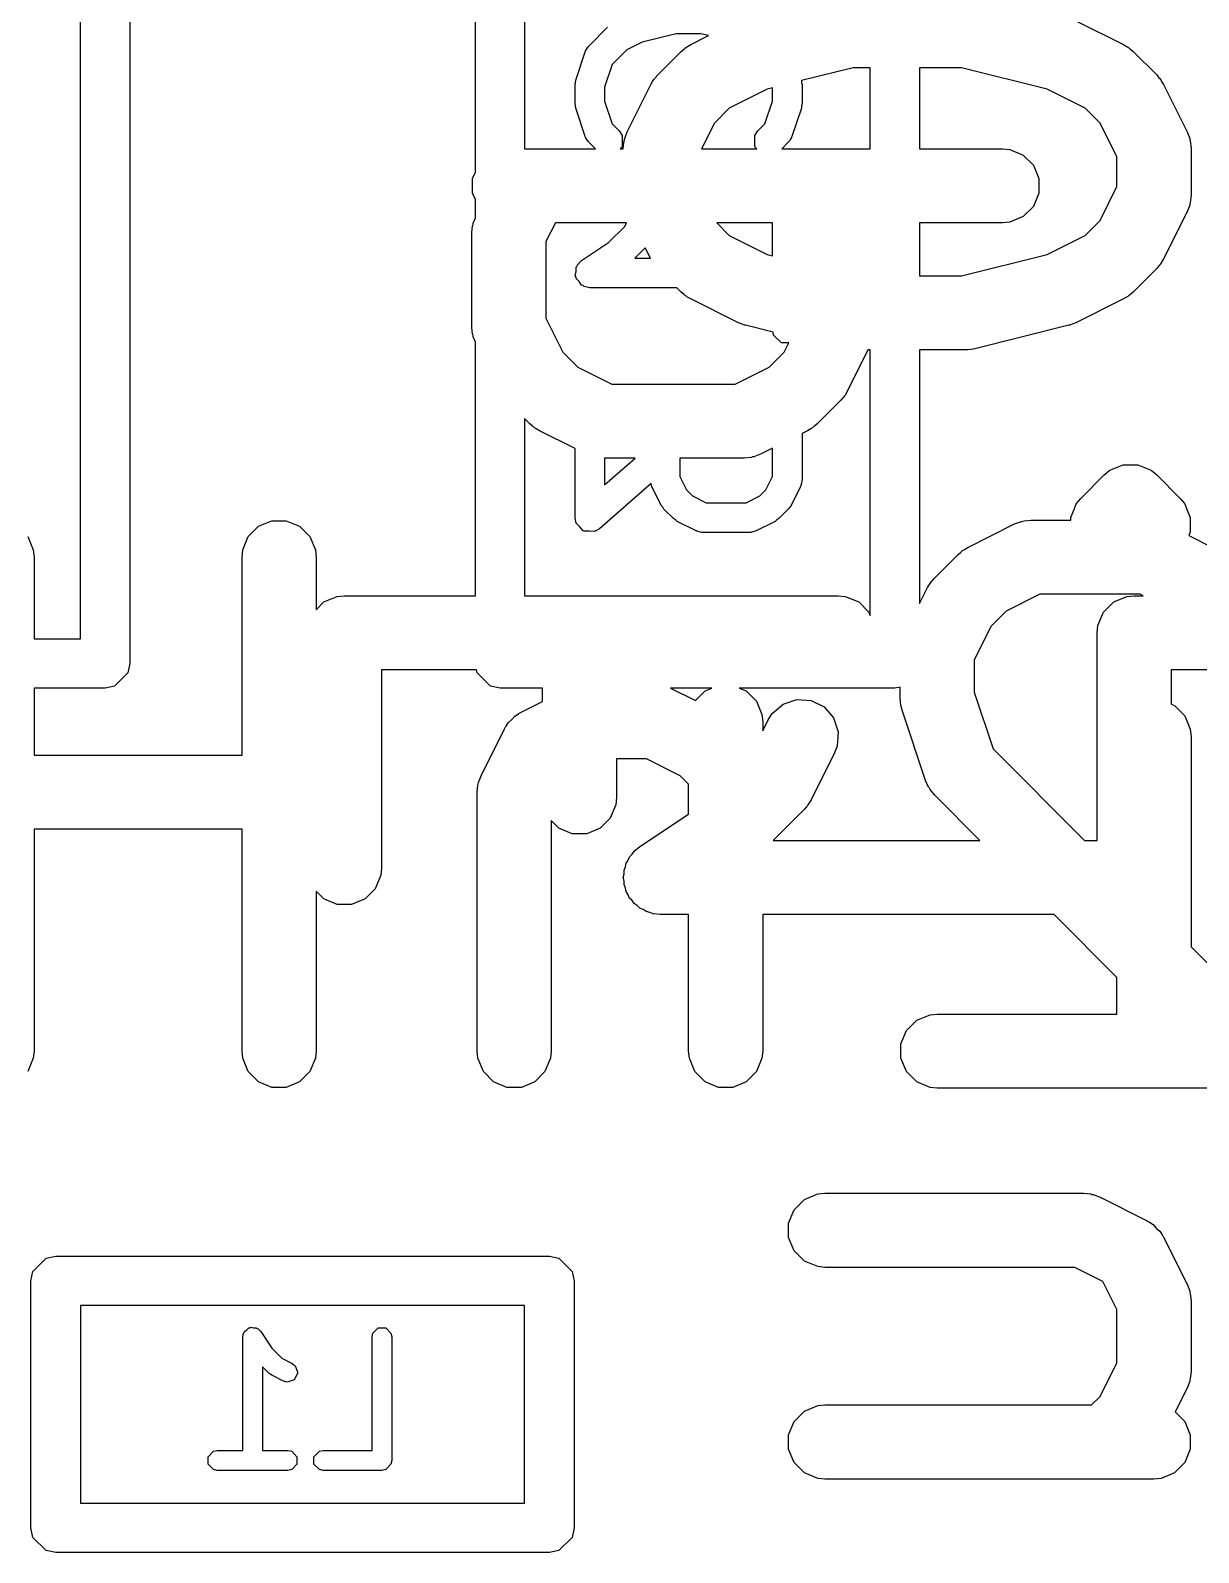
# Model space of a CAD drawing. Header units: inches. Extents: x 4.98 to 6.65, y -4.98 to -3.32.
# Drawn here: x 6.2578 to 6.351, y -4.3174 to -4.1961 of the extents above; entities that cross this region are included whole.
import ezdxf

# ---------------------------------------------------------------- set-up
doc = ezdxf.new("R2010")
doc.units = ezdxf.units.IN
doc.header["$MEASUREMENT"] = 0
doc.layers.add('BLACK', color=250, linetype='CONTINUOUS')

msp = doc.modelspace()

# ---------------------------------------------------------------- linework, layer by layer
at = {"layer": 'BLACK', "linetype": 'CONTINUOUS'}
for p, q in [((6.26575, -4.18356), (6.26575, -4.24656)), ((6.26181, -4.24459), (6.26181, -4.18553)), ((6.29331, -4.20741), (6.29331, -4.18641)), ((6.29724, -4.18943), (6.29724, -4.20554)), ((6.30235, -4.19735), (6.30385, -4.19585)), ((6.34126, -4.19536), (6.345, -4.19723)), ((6.30232, -4.1974), (6.30235, -4.19735)), ((6.3066, -4.19705), (6.30539, -4.19766)), ((6.30933, -4.19637), (6.3066, -4.19705)), ((6.31129, -4.19637), (6.30933, -4.19637)), ((6.31017, -4.19742), (6.31024, -4.19739)), ((6.31024, -4.19739), (6.31049, -4.19723)), ((6.31049, -4.19723), (6.31191, -4.19652)), ((6.31191, -4.19652), (6.31129, -4.19637)), ((6.345, -4.19723), (6.34525, -4.19739)), ((6.34525, -4.19739), (6.34532, -4.19742)), ((6.30132, -4.20006), (6.30207, -4.19781)), ((6.30207, -4.19781), (6.3021, -4.19776)), ((6.3021, -4.19773), (6.3022, -4.19758)), ((6.3021, -4.19776), (6.3021, -4.19773)), ((6.3022, -4.19758), (6.3023, -4.19741)), ((6.3023, -4.19741), (6.30232, -4.1974)), ((6.30539, -4.19766), (6.30422, -4.19882)), ((6.30785, -4.19966), (6.30973, -4.19779)), ((6.30973, -4.19779), (6.30995, -4.1976)), ((6.30995, -4.1976), (6.31, -4.19754)), ((6.31, -4.19754), (6.31009, -4.19748)), ((6.31009, -4.19748), (6.31017, -4.19742)), ((6.34532, -4.19742), (6.34541, -4.19748)), ((6.34541, -4.19748), (6.34549, -4.19754)), ((6.34549, -4.19754), (6.34555, -4.1976)), ((6.34555, -4.1976), (6.34577, -4.19779)), ((6.34577, -4.19779), (6.34765, -4.19966)), ((6.30422, -4.19882), (6.30362, -4.20063)), ((6.30766, -4.19989), (6.30785, -4.19966)), ((6.32343, -4.19908), (6.31931, -4.2001)), ((6.3248, -4.19908), (6.32343, -4.19908)), ((6.3248, -4.20554), (6.3248, -4.19908)), ((6.33207, -4.19908), (6.32874, -4.19908)), ((6.32874, -4.19908), (6.32874, -4.20554)), ((6.3389, -4.20078), (6.33207, -4.19908)), ((6.34765, -4.19966), (6.34783, -4.19989)), ((6.30126, -4.20044), (6.30129, -4.20025)), ((6.30126, -4.20194), (6.30126, -4.20044)), ((6.30129, -4.20025), (6.30132, -4.20006)), ((6.30362, -4.20063), (6.30362, -4.20174)), ((6.30542, -4.20418), (6.3073, -4.20043)), ((6.3073, -4.20043), (6.30745, -4.20018)), ((6.30745, -4.20018), (6.30748, -4.20011)), ((6.30748, -4.20011), (6.30755, -4.20003)), ((6.30755, -4.20003), (6.30761, -4.19994)), ((6.30761, -4.19994), (6.30766, -4.19989)), ((6.31659, -4.20078), (6.31356, -4.2023)), ((6.317, -4.20068), (6.31659, -4.20078)), ((6.317, -4.20174), (6.317, -4.20068)), ((6.31931, -4.2001), (6.31933, -4.20025)), ((6.31933, -4.20025), (6.31937, -4.20044)), ((6.31937, -4.20044), (6.31937, -4.20194)), ((6.34194, -4.2023), (6.3389, -4.20078)), ((6.34783, -4.19989), (6.34789, -4.19994)), ((6.34789, -4.19994), (6.34795, -4.20003)), ((6.34795, -4.20003), (6.34801, -4.20011)), ((6.34801, -4.20011), (6.34804, -4.20018)), ((6.34804, -4.20018), (6.3482, -4.20043)), ((6.3482, -4.20043), (6.35007, -4.20418)), ((6.30129, -4.20212), (6.30126, -4.20194)), ((6.30132, -4.20231), (6.30129, -4.20212)), ((6.30362, -4.20174), (6.30422, -4.20355)), ((6.3164, -4.20355), (6.317, -4.20174)), ((6.31933, -4.20212), (6.31931, -4.20231)), ((6.31937, -4.20194), (6.31933, -4.20212)), ((6.30207, -4.20456), (6.30132, -4.20231)), ((6.31356, -4.2023), (6.31237, -4.2035)), ((6.31931, -4.20231), (6.31856, -4.20456)), ((6.34313, -4.2035), (6.34194, -4.2023)), ((6.3021, -4.20461), (6.30207, -4.20456)), ((6.3021, -4.20464), (6.3021, -4.20461)), ((6.3022, -4.20479), (6.3021, -4.20464)), ((6.30422, -4.20355), (6.30477, -4.2041)), ((6.30477, -4.2041), (6.30503, -4.20448)), ((6.30503, -4.20448), (6.30503, -4.20539)), ((6.30522, -4.20472), (6.30542, -4.20418)), ((6.31237, -4.2035), (6.31134, -4.20554)), ((6.3156, -4.20448), (6.31585, -4.2041)), ((6.3156, -4.20539), (6.3156, -4.20448)), ((6.31585, -4.2041), (6.3164, -4.20355)), ((6.31853, -4.20464), (6.31842, -4.20479)), ((6.31856, -4.20456), (6.31853, -4.20461)), ((6.31853, -4.20461), (6.31853, -4.20464)), ((6.34448, -4.20619), (6.34313, -4.2035)), ((6.35007, -4.20418), (6.35028, -4.20472)), ((6.29724, -4.20554), (6.30288, -4.20554)), ((6.3023, -4.20496), (6.3022, -4.20479)), ((6.30232, -4.20497), (6.3023, -4.20496)), ((6.30235, -4.20502), (6.30232, -4.20497)), ((6.30288, -4.20554), (6.30235, -4.20502)), ((6.30503, -4.20539), (6.30487, -4.20554)), ((6.30487, -4.20554), (6.30511, -4.20554)), ((6.30511, -4.2055), (6.30517, -4.20492)), ((6.30511, -4.20554), (6.30511, -4.2055)), ((6.30517, -4.20492), (6.30521, -4.20482)), ((6.30521, -4.20482), (6.30522, -4.20472)), ((6.31134, -4.20554), (6.31575, -4.20554)), ((6.31575, -4.20554), (6.3156, -4.20539)), ((6.31827, -4.20502), (6.31775, -4.20554)), ((6.31775, -4.20554), (6.3248, -4.20554)), ((6.3183, -4.20497), (6.31827, -4.20502)), ((6.31833, -4.20496), (6.3183, -4.20497)), ((6.31842, -4.20479), (6.31833, -4.20496)), ((6.32874, -4.20554), (6.33536, -4.20554)), ((6.33536, -4.20554), (6.33594, -4.2056)), ((6.33594, -4.2056), (6.337, -4.20604)), ((6.35028, -4.20472), (6.35029, -4.20482)), ((6.35029, -4.20482), (6.35033, -4.20492)), ((6.35033, -4.20492), (6.35039, -4.2055)), ((6.35039, -4.2055), (6.35039, -4.20925)), ((6.337, -4.20604), (6.33782, -4.20686)), ((6.33782, -4.20686), (6.33826, -4.20792)), ((6.34448, -4.20855), (6.34448, -4.20619)), ((6.29309, -4.20792), (6.29331, -4.20741)), ((6.29309, -4.20907), (6.29309, -4.20792)), ((6.33826, -4.20792), (6.33826, -4.20907)), ((6.29331, -4.20959), (6.29309, -4.20907)), ((6.33826, -4.20907), (6.33782, -4.21014)), ((6.34313, -4.21125), (6.34448, -4.20855)), ((6.35039, -4.20925), (6.35033, -4.20982)), ((6.29331, -4.21104), (6.29331, -4.20959)), ((6.33782, -4.21014), (6.337, -4.21095)), ((6.35007, -4.21057), (6.3482, -4.21432)), ((6.35028, -4.21003), (6.35007, -4.21057)), ((6.35029, -4.20992), (6.35028, -4.21003)), ((6.35033, -4.20982), (6.35029, -4.20992)), ((6.29304, -4.21225), (6.29309, -4.21167)), ((6.29309, -4.21167), (6.29313, -4.21157)), ((6.29313, -4.21157), (6.29314, -4.21147)), ((6.29314, -4.21147), (6.29331, -4.21104)), ((6.29969, -4.21145), (6.29894, -4.21294)), ((6.30536, -4.21145), (6.29969, -4.21145)), ((6.30394, -4.21302), (6.30522, -4.21173)), ((6.30522, -4.21173), (6.30536, -4.21145)), ((6.317, -4.21145), (6.31257, -4.21145)), ((6.31257, -4.21145), (6.31356, -4.21244)), ((6.317, -4.21406), (6.317, -4.21145)), ((6.33536, -4.21145), (6.32874, -4.21145)), ((6.32874, -4.21145), (6.32874, -4.21567)), ((6.33594, -4.21139), (6.33536, -4.21145)), ((6.337, -4.21095), (6.33594, -4.21139)), ((6.34194, -4.21244), (6.34313, -4.21125)), ((6.29304, -4.21975), (6.29304, -4.21225)), ((6.29894, -4.21294), (6.29894, -4.21905)), ((6.30178, -4.21445), (6.30394, -4.21302)), ((6.31356, -4.21244), (6.31659, -4.21396)), ((6.3389, -4.21396), (6.34194, -4.21244)), ((6.30686, -4.21344), (6.30604, -4.21425)), ((6.30604, -4.21425), (6.30727, -4.21425)), ((6.30727, -4.21425), (6.30686, -4.21344)), ((6.31659, -4.21396), (6.317, -4.21406)), ((6.33207, -4.21567), (6.3389, -4.21396)), ((6.3482, -4.21432), (6.34804, -4.21457)), ((6.30128, -4.21566), (6.30135, -4.21533)), ((6.30135, -4.21498), (6.30143, -4.2149)), ((6.30135, -4.21533), (6.30135, -4.21498)), ((6.30143, -4.2149), (6.30146, -4.21478)), ((6.30146, -4.21478), (6.30178, -4.21445)), ((6.34765, -4.21508), (6.34577, -4.21696)), ((6.34783, -4.21486), (6.34765, -4.21508)), ((6.34789, -4.21481), (6.34783, -4.21486)), ((6.34795, -4.21472), (6.34789, -4.21481)), ((6.34801, -4.21464), (6.34795, -4.21472)), ((6.34804, -4.21457), (6.34801, -4.21464)), ((6.30135, -4.21576), (6.30128, -4.21566)), ((6.30135, -4.21589), (6.30135, -4.21576)), ((6.30159, -4.21613), (6.30135, -4.21589)), ((6.30178, -4.21642), (6.30159, -4.21613)), ((6.3019, -4.21644), (6.30178, -4.21642)), ((6.30199, -4.21653), (6.3019, -4.21644)), ((6.30244, -4.21662), (6.30199, -4.21653)), ((6.30938, -4.21662), (6.30244, -4.21662)), ((6.30973, -4.21696), (6.30938, -4.21662)), ((6.32874, -4.21567), (6.33207, -4.21567)), ((6.30995, -4.21715), (6.30973, -4.21696)), ((6.31, -4.2172), (6.30995, -4.21715)), ((6.31009, -4.21726), (6.31, -4.2172)), ((6.31017, -4.21733), (6.31009, -4.21726)), ((6.31024, -4.21736), (6.31017, -4.21733)), ((6.31049, -4.21751), (6.31024, -4.21736)), ((6.31424, -4.21939), (6.31049, -4.21751)), ((6.345, -4.21751), (6.34126, -4.21939)), ((6.34525, -4.21736), (6.345, -4.21751)), ((6.34532, -4.21733), (6.34525, -4.21736)), ((6.34541, -4.21726), (6.34532, -4.21733)), ((6.34549, -4.2172), (6.34541, -4.21726)), ((6.34555, -4.21715), (6.34549, -4.2172)), ((6.34577, -4.21696), (6.34555, -4.21715)), ((6.29894, -4.21905), (6.30029, -4.22175)), ((6.29309, -4.22032), (6.29304, -4.21975)), ((6.29313, -4.22042), (6.29309, -4.22032)), ((6.29314, -4.22053), (6.29313, -4.22042)), ((6.31428, -4.2194), (6.31424, -4.21939)), ((6.3143, -4.21942), (6.31428, -4.2194)), ((6.31454, -4.2195), (6.3143, -4.21942)), ((6.31478, -4.21959), (6.31454, -4.2195)), ((6.3148, -4.2196), (6.31478, -4.21959)), ((6.31485, -4.21961), (6.3148, -4.2196)), ((6.31705, -4.22016), (6.31485, -4.21961)), ((6.31709, -4.22039), (6.31705, -4.22016)), ((6.31773, -4.22102), (6.31709, -4.22039)), ((6.34065, -4.21961), (6.33315, -4.22149)), ((6.34069, -4.2196), (6.34065, -4.21961)), ((6.34071, -4.21959), (6.34069, -4.2196)), ((6.34095, -4.2195), (6.34071, -4.21959)), ((6.3412, -4.21942), (6.34095, -4.2195)), ((6.34121, -4.2194), (6.3412, -4.21942)), ((6.34126, -4.21939), (6.34121, -4.2194)), ((6.29331, -4.22096), (6.29314, -4.22053)), ((6.29331, -4.24117), (6.29331, -4.22096)), ((6.3183, -4.22102), (6.31773, -4.22102)), ((6.31794, -4.22175), (6.3183, -4.22102)), ((6.32462, -4.22157), (6.323, -4.22482)), ((6.3248, -4.22157), (6.32462, -4.22157)), ((6.3248, -4.24275), (6.3248, -4.22157)), ((6.33244, -4.22157), (6.32874, -4.22157)), ((6.32874, -4.22157), (6.32874, -4.24179)), ((6.33254, -4.22156), (6.33244, -4.22157)), ((6.33258, -4.22157), (6.33254, -4.22156)), ((6.33279, -4.22154), (6.33258, -4.22157)), ((6.33301, -4.22152), (6.33279, -4.22154)), ((6.33305, -4.2215), (6.33301, -4.22152)), ((6.33315, -4.22149), (6.33305, -4.2215)), ((6.30029, -4.22175), (6.30149, -4.22294)), ((6.31674, -4.22294), (6.31794, -4.22175)), ((6.30149, -4.22294), (6.30419, -4.22429)), ((6.31404, -4.22429), (6.31674, -4.22294)), ((6.30419, -4.22429), (6.31404, -4.22429)), ((6.32275, -4.22522), (6.32269, -4.22531)), ((6.32282, -4.22514), (6.32275, -4.22522)), ((6.32285, -4.22506), (6.32282, -4.22514)), ((6.323, -4.22482), (6.32285, -4.22506)), ((6.32245, -4.22558), (6.32058, -4.22746)), ((6.32264, -4.22536), (6.32245, -4.22558)), ((6.32269, -4.22531), (6.32264, -4.22536)), ((6.29765, -4.22746), (6.29724, -4.22705)), ((6.29724, -4.22705), (6.29724, -4.24117)), ((6.29788, -4.22764), (6.29765, -4.22746)), ((6.29793, -4.2277), (6.29788, -4.22764)), ((6.29802, -4.22776), (6.29793, -4.2277)), ((6.3203, -4.2277), (6.32021, -4.22776)), ((6.32035, -4.22764), (6.3203, -4.2277)), ((6.32058, -4.22746), (6.32035, -4.22764)), ((6.2981, -4.22783), (6.29802, -4.22776)), ((6.29817, -4.22786), (6.2981, -4.22783)), ((6.29842, -4.22801), (6.29817, -4.22786)), ((6.30126, -4.22943), (6.29842, -4.22801)), ((6.31981, -4.22801), (6.31937, -4.22823)), ((6.31937, -4.22823), (6.31937, -4.23193)), ((6.32006, -4.22786), (6.31981, -4.22801)), ((6.32013, -4.22783), (6.32006, -4.22786)), ((6.32021, -4.22776), (6.32013, -4.22783)), ((6.30126, -4.23493), (6.30126, -4.22943)), ((6.31531, -4.23014), (6.31474, -4.2302)), ((6.31541, -4.2301), (6.31531, -4.23014)), ((6.31552, -4.23009), (6.31541, -4.2301)), ((6.31606, -4.22989), (6.31552, -4.23009)), ((6.317, -4.22941), (6.31606, -4.22989)), ((6.317, -4.23165), (6.317, -4.22941)), ((6.30362, -4.2302), (6.30362, -4.23233)), ((6.30362, -4.23233), (6.30605, -4.2302)), ((6.30605, -4.2302), (6.30362, -4.2302)), ((6.31474, -4.2302), (6.30962, -4.2302)), ((6.30962, -4.2302), (6.30962, -4.23165)), ((6.34347, -4.23153), (6.34392, -4.23116)), ((6.34392, -4.23116), (6.34498, -4.23072)), ((6.34498, -4.23072), (6.34614, -4.23072)), ((6.34614, -4.23072), (6.3472, -4.23116)), ((6.3472, -4.23116), (6.3472, -4.23116)), ((6.3472, -4.23116), (6.34765, -4.23153)), ((6.30732, -4.23223), (6.30322, -4.23582)), ((6.30735, -4.23238), (6.30732, -4.23223)), ((6.30737, -4.2324), (6.30735, -4.23238)), ((6.30738, -4.23246), (6.30737, -4.2324)), ((6.30813, -4.23396), (6.30738, -4.23246)), ((6.30962, -4.23165), (6.31016, -4.23273)), ((6.31647, -4.23273), (6.317, -4.23165)), ((6.31924, -4.23246), (6.31849, -4.23396)), ((6.31926, -4.2324), (6.31924, -4.23246)), ((6.31928, -4.23238), (6.31926, -4.2324)), ((6.31931, -4.2322), (6.31928, -4.23238)), ((6.31936, -4.23202), (6.31931, -4.2322)), ((6.31937, -4.23193), (6.31936, -4.23199)), ((6.31936, -4.23199), (6.31936, -4.23202)), ((6.3416, -4.23341), (6.34347, -4.23153)), ((6.34765, -4.23153), (6.34952, -4.23341)), ((6.31016, -4.23273), (6.31064, -4.23321)), ((6.31064, -4.23321), (6.31172, -4.23375)), ((6.31172, -4.23375), (6.31491, -4.23375)), ((6.31491, -4.23375), (6.31599, -4.23321)), ((6.31599, -4.23321), (6.31647, -4.23273)), ((6.34123, -4.23385), (6.3416, -4.23341)), ((6.34952, -4.23341), (6.34989, -4.23385)), ((6.30132, -4.23526), (6.30126, -4.23493)), ((6.30825, -4.23411), (6.30813, -4.23396)), ((6.30835, -4.23427), (6.30825, -4.23411)), ((6.3091, -4.23502), (6.30835, -4.23427)), ((6.31827, -4.23427), (6.31752, -4.23502)), ((6.31838, -4.23411), (6.31827, -4.23427)), ((6.31849, -4.23396), (6.31838, -4.23411)), ((6.34079, -4.23492), (6.34109, -4.2342)), ((6.34079, -4.23513), (6.34079, -4.23492)), ((6.34109, -4.2342), (6.34123, -4.23385)), ((6.34123, -4.23385), (6.34123, -4.23385)), ((6.34989, -4.23385), (6.35003, -4.2342)), ((6.35003, -4.2342), (6.35033, -4.23492)), ((6.35033, -4.23492), (6.35033, -4.23607)), ((6.2752, -4.23644), (6.27601, -4.23563)), ((6.27601, -4.23563), (6.27708, -4.23519)), ((6.27708, -4.23519), (6.27823, -4.23519)), ((6.27823, -4.23519), (6.27929, -4.23563)), ((6.27929, -4.23563), (6.28011, -4.23644)), ((6.30132, -4.23531), (6.30132, -4.23526)), ((6.30134, -4.23533), (6.30132, -4.23531)), ((6.30135, -4.23538), (6.30134, -4.23533)), ((6.30164, -4.23568), (6.30135, -4.23538)), ((6.30191, -4.23599), (6.30164, -4.23568)), ((6.30196, -4.23599), (6.30191, -4.23599)), ((6.30199, -4.23602), (6.30196, -4.23599)), ((6.3024, -4.23602), (6.30199, -4.23602)), ((6.30282, -4.23605), (6.3024, -4.23602)), ((6.30286, -4.23602), (6.30282, -4.23605)), ((6.30289, -4.23602), (6.30286, -4.23602)), ((6.30292, -4.23599), (6.30289, -4.23602)), ((6.30322, -4.23582), (6.30292, -4.23599)), ((6.30926, -4.23512), (6.3091, -4.23502)), ((6.30941, -4.23524), (6.30926, -4.23512)), ((6.31091, -4.23599), (6.30941, -4.23524)), ((6.31097, -4.236), (6.31091, -4.23599)), ((6.31098, -4.23602), (6.31097, -4.236)), ((6.31117, -4.23606), (6.31098, -4.23602)), ((6.31135, -4.23611), (6.31117, -4.23606)), ((6.31138, -4.2361), (6.31135, -4.23611)), ((6.31144, -4.23611), (6.31138, -4.2361)), ((6.31519, -4.23611), (6.31144, -4.23611)), ((6.31524, -4.2361), (6.31519, -4.23611)), ((6.31527, -4.23611), (6.31524, -4.2361)), ((6.31545, -4.23606), (6.31527, -4.23611)), ((6.31564, -4.23602), (6.31545, -4.23606)), ((6.31566, -4.236), (6.31564, -4.23602)), ((6.31571, -4.23599), (6.31566, -4.236)), ((6.31721, -4.23524), (6.31571, -4.23599)), ((6.31736, -4.23512), (6.31721, -4.23524)), ((6.31752, -4.23502), (6.31736, -4.23512)), ((6.33258, -4.23732), (6.33632, -4.23544)), ((6.33632, -4.23544), (6.33687, -4.23524)), ((6.33687, -4.23524), (6.33697, -4.23523)), ((6.33697, -4.23523), (6.33707, -4.23519)), ((6.33707, -4.23519), (6.33765, -4.23513)), ((6.33765, -4.23513), (6.34079, -4.23513)), ((6.35033, -4.23607), (6.3502, -4.23637)), ((6.25761, -4.23644), (6.25805, -4.23751)), ((6.27476, -4.23751), (6.2752, -4.23644)), ((6.28011, -4.23644), (6.28055, -4.23751)), ((6.33233, -4.23747), (6.33258, -4.23732)), ((6.3502, -4.23637), (6.35209, -4.23732)), ((6.25805, -4.23751), (6.25811, -4.23808)), ((6.25811, -4.23808), (6.25811, -4.24459)), ((6.2747, -4.23808), (6.27476, -4.23751)), ((6.2747, -4.25388), (6.2747, -4.23808)), ((6.28055, -4.23751), (6.28061, -4.23808)), ((6.28061, -4.23808), (6.28061, -4.24228)), ((6.32993, -4.23975), (6.33181, -4.23787)), ((6.33181, -4.23787), (6.33203, -4.23768)), ((6.33203, -4.23768), (6.33209, -4.23763)), ((6.33209, -4.23763), (6.33217, -4.23757)), ((6.33217, -4.23757), (6.33226, -4.2375)), ((6.33226, -4.2375), (6.33233, -4.23747)), ((6.32975, -4.23997), (6.32993, -4.23975)), ((6.32874, -4.24179), (6.32938, -4.24051)), ((6.32938, -4.24051), (6.32954, -4.24026)), ((6.32954, -4.24026), (6.32957, -4.24019)), ((6.32957, -4.24019), (6.32963, -4.24011)), ((6.32963, -4.24011), (6.32969, -4.24002)), ((6.32969, -4.24002), (6.32975, -4.23997)), ((6.33834, -4.24104), (6.33564, -4.24238)), ((6.34632, -4.24104), (6.33834, -4.24104)), ((6.34658, -4.24117), (6.34632, -4.24104)), ((6.28061, -4.24228), (6.28123, -4.24166)), ((6.28123, -4.24166), (6.28229, -4.24122)), ((6.28229, -4.24122), (6.28287, -4.24117)), ((6.28287, -4.24117), (6.29331, -4.24117)), ((6.29724, -4.24117), (6.32224, -4.24117)), ((6.32224, -4.24117), (6.32281, -4.24122)), ((6.32281, -4.24122), (6.32388, -4.24166)), ((6.32388, -4.24166), (6.32469, -4.24248)), ((6.3434, -4.24248), (6.34422, -4.24166)), ((6.34422, -4.24166), (6.34528, -4.24122)), ((6.34528, -4.24122), (6.34586, -4.24117)), ((6.34586, -4.24117), (6.34658, -4.24117)), ((6.32469, -4.24248), (6.3248, -4.24275)), ((6.33564, -4.24238), (6.33445, -4.24358)), ((6.34296, -4.24354), (6.3434, -4.24248)), ((6.25811, -4.24459), (6.26181, -4.24459)), ((6.33445, -4.24358), (6.3331, -4.24628)), ((6.34291, -4.24412), (6.34296, -4.24354)), ((6.34291, -4.26066), (6.34291, -4.24412)), ((6.26575, -4.24656), (6.2656, -4.24731)), ((6.29341, -4.24707), (6.28582, -4.24707)), ((6.28582, -4.24707), (6.28582, -4.26287)), ((6.29346, -4.24731), (6.29341, -4.24707)), ((6.3331, -4.24628), (6.3331, -4.24885)), ((6.36165, -4.24707), (6.34881, -4.24707)), ((6.34881, -4.24707), (6.34881, -4.2498)), ((6.2656, -4.24731), (6.26453, -4.24837)), ((6.29452, -4.24837), (6.29346, -4.24731)), ((6.26378, -4.24852), (6.25811, -4.24852)), ((6.25811, -4.24852), (6.25811, -4.25388)), ((6.26453, -4.24837), (6.26378, -4.24852)), ((6.29528, -4.24852), (6.29452, -4.24837)), ((6.29866, -4.24852), (6.29528, -4.24852)), ((6.29866, -4.24959), (6.29866, -4.24852)), ((6.30886, -4.24852), (6.30897, -4.24857)), ((6.31218, -4.24852), (6.30886, -4.24852)), ((6.30897, -4.24857), (6.31087, -4.24952)), ((6.31087, -4.24952), (6.31163, -4.24875)), ((6.31163, -4.24875), (6.31218, -4.24852)), ((6.32677, -4.24852), (6.31436, -4.24852)), ((6.31436, -4.24852), (6.31491, -4.24875)), ((6.31491, -4.24875), (6.31573, -4.24957)), ((6.31785, -4.2498), (6.31894, -4.24944)), ((6.31894, -4.24944), (6.32009, -4.24952)), ((6.32009, -4.24952), (6.32112, -4.25003)), ((6.32719, -4.24844), (6.32677, -4.24852)), ((6.32719, -4.24933), (6.32719, -4.24844)), ((6.32722, -4.24962), (6.32719, -4.24933)), ((6.3331, -4.24885), (6.3346, -4.25336)), ((6.29622, -4.25103), (6.29646, -4.25075)), ((6.29646, -4.25075), (6.29676, -4.25057)), ((6.29676, -4.25057), (6.29681, -4.25052)), ((6.29681, -4.25052), (6.29686, -4.2505)), ((6.29686, -4.2505), (6.29695, -4.25044)), ((6.29695, -4.25044), (6.29866, -4.24959)), ((6.31573, -4.24957), (6.31617, -4.25063)), ((6.31617, -4.25063), (6.31623, -4.25121)), ((6.31667, -4.25105), (6.31698, -4.25056)), ((6.31698, -4.25056), (6.31785, -4.2498)), ((6.32112, -4.25003), (6.32188, -4.2509)), ((6.32722, -4.2497), (6.32722, -4.24962)), ((6.32724, -4.2498), (6.32722, -4.2497)), ((6.32725, -4.24991), (6.32724, -4.2498)), ((6.32728, -4.24998), (6.32725, -4.24991)), ((6.32735, -4.25027), (6.32728, -4.24998)), ((6.32922, -4.25589), (6.32735, -4.25027)), ((6.34881, -4.2498), (6.34907, -4.24991)), ((6.34907, -4.24991), (6.34989, -4.25073)), ((6.34989, -4.25073), (6.35033, -4.25179)), ((6.29376, -4.25551), (6.29563, -4.25176)), ((6.29563, -4.25176), (6.29569, -4.25166)), ((6.29569, -4.25166), (6.29571, -4.25162)), ((6.29571, -4.25162), (6.29576, -4.25156)), ((6.29576, -4.25156), (6.29594, -4.25127)), ((6.29594, -4.25127), (6.29622, -4.25103)), ((6.31623, -4.25194), (6.31667, -4.25105)), ((6.31623, -4.25121), (6.31623, -4.25194)), ((6.32188, -4.2509), (6.32224, -4.252)), ((6.35033, -4.25179), (6.35039, -4.25237)), ((6.32216, -4.25315), (6.32195, -4.25369)), ((6.32224, -4.252), (6.32216, -4.25315)), ((6.35039, -4.25237), (6.35039, -4.26915)), ((6.25811, -4.25388), (6.2747, -4.25388)), ((6.30695, -4.25416), (6.30457, -4.25416)), ((6.30457, -4.25416), (6.30457, -4.25724)), ((6.30965, -4.25551), (6.30695, -4.25416)), ((6.32195, -4.25369), (6.32008, -4.25744)), ((6.3346, -4.25336), (6.3419, -4.26066)), ((6.29355, -4.25605), (6.29376, -4.25551)), ((6.31032, -4.25618), (6.30965, -4.25551)), ((6.29345, -4.25683), (6.2935, -4.25626)), ((6.29345, -4.27745), (6.29345, -4.25683)), ((6.2935, -4.25626), (6.29354, -4.25616)), ((6.29354, -4.25616), (6.29355, -4.25605)), ((6.31032, -4.25856), (6.31032, -4.25618)), ((6.32946, -4.25642), (6.32922, -4.25589)), ((6.32953, -4.2565), (6.32946, -4.25642)), ((6.32957, -4.2566), (6.32953, -4.2565)), ((6.32993, -4.25704), (6.32957, -4.2566)), ((6.30451, -4.25782), (6.30407, -4.25888)), ((6.30457, -4.25724), (6.30451, -4.25782)), ((6.31971, -4.25798), (6.31953, -4.2582)), ((6.31977, -4.25793), (6.31971, -4.25798)), ((6.31983, -4.25784), (6.31977, -4.25793)), ((6.31989, -4.25776), (6.31983, -4.25784)), ((6.31992, -4.25768), (6.31989, -4.25776)), ((6.32008, -4.25744), (6.31992, -4.25768)), ((6.33355, -4.26066), (6.32993, -4.25704)), ((6.29997, -4.2597), (6.29935, -4.25908)), ((6.29935, -4.25908), (6.29935, -4.27745)), ((6.30407, -4.25888), (6.30326, -4.2597)), ((6.30643, -4.26116), (6.31032, -4.25856)), ((6.31953, -4.2582), (6.31707, -4.26066)), ((6.2747, -4.25978), (6.25811, -4.25978)), ((6.25811, -4.25978), (6.25811, -4.27745)), ((6.2747, -4.27745), (6.2747, -4.25978)), ((6.30104, -4.26014), (6.29997, -4.2597)), ((6.30219, -4.26014), (6.30104, -4.26014)), ((6.30326, -4.2597), (6.30219, -4.26014)), ((6.30582, -4.26177), (6.30598, -4.26153)), ((6.30598, -4.26153), (6.30642, -4.26116)), ((6.30642, -4.26116), (6.30642, -4.26116)), ((6.30642, -4.26116), (6.30642, -4.26116)), ((6.30642, -4.26116), (6.30643, -4.26116)), ((6.31707, -4.26066), (6.33355, -4.26066)), ((6.3419, -4.26066), (6.34291, -4.26066)), ((6.28582, -4.26287), (6.28576, -4.26344)), ((6.30517, -4.26304), (6.30528, -4.26277)), ((6.30528, -4.26277), (6.30534, -4.26248)), ((6.30534, -4.26248), (6.3055, -4.26224)), ((6.3055, -4.26224), (6.30561, -4.26197)), ((6.30561, -4.26197), (6.30582, -4.26177)), ((6.28576, -4.26344), (6.28532, -4.26451)), ((6.30511, -4.26361), (6.30517, -4.26333)), ((6.30517, -4.2639), (6.30511, -4.26361)), ((6.30517, -4.26333), (6.30517, -4.26304)), ((6.30517, -4.26419), (6.30517, -4.2639)), ((6.28123, -4.26532), (6.28061, -4.2647)), ((6.28061, -4.2647), (6.28061, -4.27745)), ((6.28229, -4.26576), (6.28123, -4.26532)), ((6.28451, -4.26532), (6.28344, -4.26576)), ((6.28532, -4.26451), (6.28451, -4.26532)), ((6.30528, -4.26446), (6.30517, -4.26419)), ((6.30533, -4.26474), (6.30528, -4.26446)), ((6.3055, -4.26499), (6.30533, -4.26474)), ((6.30561, -4.26526), (6.3055, -4.26499)), ((6.30581, -4.26546), (6.30561, -4.26526)), ((6.28344, -4.26576), (6.28229, -4.26576)), ((6.30597, -4.2657), (6.30581, -4.26546)), ((6.30622, -4.26586), (6.30597, -4.2657)), ((6.30642, -4.26607), (6.30622, -4.26586)), ((6.30669, -4.26618), (6.30642, -4.26607)), ((6.30693, -4.26634), (6.30669, -4.26618)), ((6.30722, -4.2664), (6.30693, -4.26634)), ((6.30749, -4.26651), (6.30722, -4.2664)), ((6.30806, -4.26657), (6.30749, -4.26651)), ((6.31032, -4.26657), (6.30806, -4.26657)), ((6.30806, -4.26657), (6.30806, -4.26657)), ((6.30806, -4.26657), (6.30806, -4.26657)), ((6.30806, -4.26657), (6.30806, -4.26657)), ((6.31032, -4.27745), (6.31032, -4.26657)), ((6.33946, -4.26657), (6.31623, -4.26657)), ((6.31623, -4.26657), (6.31623, -4.27745)), ((6.34448, -4.27159), (6.33946, -4.26657)), ((6.35039, -4.26915), (6.35661, -4.27537)), ((6.34448, -4.2745), (6.34448, -4.27159)), ((6.32769, -4.27581), (6.32851, -4.275)), ((6.32851, -4.275), (6.32957, -4.27456)), ((6.32957, -4.27456), (6.33015, -4.2745)), ((6.33015, -4.2745), (6.34448, -4.2745)), ((6.32725, -4.27688), (6.32769, -4.27581)), ((6.25811, -4.27745), (6.25805, -4.27803)), ((6.27476, -4.27803), (6.2747, -4.27745)), ((6.28061, -4.27745), (6.28055, -4.27803)), ((6.2935, -4.27803), (6.29345, -4.27745)), ((6.29935, -4.27745), (6.2993, -4.27803)), ((6.31038, -4.27803), (6.31032, -4.27745)), ((6.31623, -4.27745), (6.31617, -4.27803)), ((6.32725, -4.27803), (6.32725, -4.27688)), ((6.25805, -4.27803), (6.25761, -4.27909)), ((6.2752, -4.27909), (6.27476, -4.27803)), ((6.28055, -4.27803), (6.28011, -4.27909)), ((6.29395, -4.27909), (6.2935, -4.27803)), ((6.2993, -4.27803), (6.29886, -4.27909)), ((6.31082, -4.27909), (6.31038, -4.27803)), ((6.31617, -4.27803), (6.31573, -4.27909)), ((6.32769, -4.27909), (6.32725, -4.27803)), ((6.27601, -4.27991), (6.2752, -4.27909)), ((6.28011, -4.27909), (6.27929, -4.27991)), ((6.29476, -4.27991), (6.29395, -4.27909)), ((6.29886, -4.27909), (6.29804, -4.27991)), ((6.31163, -4.27991), (6.31082, -4.27909)), ((6.31573, -4.27909), (6.31491, -4.27991)), ((6.32851, -4.27991), (6.32769, -4.27909)), ((6.27708, -4.28035), (6.27601, -4.27991)), ((6.27823, -4.28035), (6.27708, -4.28035)), ((6.27929, -4.27991), (6.27823, -4.28035)), ((6.29582, -4.28035), (6.29476, -4.27991)), ((6.29698, -4.28035), (6.29582, -4.28035)), ((6.29804, -4.27991), (6.29698, -4.28035)), ((6.3127, -4.28035), (6.31163, -4.27991)), ((6.31385, -4.28035), (6.3127, -4.28035)), ((6.31491, -4.27991), (6.31385, -4.28035)), ((6.32957, -4.28035), (6.32851, -4.27991)), ((6.33015, -4.28041), (6.32957, -4.28035)), ((6.35452, -4.28041), (6.33015, -4.28041)), ((6.31873, -4.2901), (6.31955, -4.28928)), ((6.31955, -4.28928), (6.32061, -4.28884)), ((6.32061, -4.28884), (6.32119, -4.28878)), ((6.32119, -4.28878), (6.34181, -4.28878)), ((6.34181, -4.28878), (6.34239, -4.28884)), ((6.34239, -4.28884), (6.34248, -4.28888)), ((6.34248, -4.28888), (6.34259, -4.28889)), ((6.34259, -4.28889), (6.34313, -4.2891)), ((6.34313, -4.2891), (6.34688, -4.29097)), ((6.31829, -4.29116), (6.31873, -4.2901)), ((6.31829, -4.29231), (6.31829, -4.29116)), ((6.34688, -4.29097), (6.34698, -4.29103)), ((6.34698, -4.29103), (6.34702, -4.29105)), ((6.34702, -4.29105), (6.34708, -4.2911)), ((6.34708, -4.2911), (6.34737, -4.29128)), ((6.34737, -4.29128), (6.34761, -4.29156)), ((6.34761, -4.29156), (6.34789, -4.2918)), ((6.34789, -4.2918), (6.34808, -4.29209)), ((6.31873, -4.29338), (6.31829, -4.29231)), ((6.34808, -4.29209), (6.34812, -4.29215)), ((6.34812, -4.29215), (6.34814, -4.29219)), ((6.34814, -4.29219), (6.3482, -4.29229)), ((6.3482, -4.29229), (6.35007, -4.29604)), ((6.25802, -4.29501), (6.25909, -4.29395)), ((6.25909, -4.29395), (6.25984, -4.2938)), ((6.25984, -4.2938), (6.29921, -4.2938)), ((6.29921, -4.2938), (6.29997, -4.29395)), ((6.29997, -4.29395), (6.30103, -4.29501)), ((6.31955, -4.29419), (6.31873, -4.29338)), ((6.32061, -4.29463), (6.31955, -4.29419)), ((6.25787, -4.29577), (6.25802, -4.29501)), ((6.30103, -4.29501), (6.30118, -4.29577)), ((6.32119, -4.29469), (6.32061, -4.29463)), ((6.34111, -4.29469), (6.32119, -4.29469)), ((6.34336, -4.29581), (6.34111, -4.29469)), ((6.25787, -4.31545), (6.25787, -4.29577)), ((6.30118, -4.29577), (6.30118, -4.31545)), ((6.34448, -4.29806), (6.34336, -4.29581)), ((6.35007, -4.29604), (6.35028, -4.29658)), ((6.35028, -4.29658), (6.35029, -4.29669)), ((6.35029, -4.29669), (6.35033, -4.29679)), ((6.35033, -4.29679), (6.35039, -4.29736)), ((6.26181, -4.29774), (6.26181, -4.31348)), ((6.29724, -4.29774), (6.26181, -4.29774)), ((6.29724, -4.31348), (6.29724, -4.29774)), ((6.34448, -4.30229), (6.34448, -4.29806)), ((6.35039, -4.29736), (6.35039, -4.30299)), ((6.27476, -4.30024), (6.27482, -4.29994)), ((6.27476, -4.30929), (6.27476, -4.30024)), ((6.27482, -4.29994), (6.27487, -4.29988)), ((6.27487, -4.29988), (6.27489, -4.2998)), ((6.27489, -4.2998), (6.27508, -4.29967)), ((6.27508, -4.29967), (6.27524, -4.29951)), ((6.27524, -4.29951), (6.27532, -4.29951)), ((6.27532, -4.29951), (6.27539, -4.29947)), ((6.27539, -4.29947), (6.27562, -4.29951)), ((6.27562, -4.29951), (6.27584, -4.29951)), ((6.27584, -4.29951), (6.2759, -4.29957)), ((6.2759, -4.29957), (6.27598, -4.29958)), ((6.27598, -4.29958), (6.2762, -4.2998)), ((6.2762, -4.2998), (6.27709, -4.30114)), ((6.28507, -4.30024), (6.28513, -4.29994)), ((6.28507, -4.30929), (6.28507, -4.30024)), ((6.28513, -4.29994), (6.28555, -4.29951)), ((6.28555, -4.29951), (6.28616, -4.29951)), ((6.28616, -4.29951), (6.28658, -4.29994)), ((6.28658, -4.29994), (6.28664, -4.30024)), ((6.28664, -4.30024), (6.28664, -4.31008)), ((6.27709, -4.30114), (6.27788, -4.30194)), ((6.27686, -4.30314), (6.27633, -4.30261)), ((6.27633, -4.30261), (6.27633, -4.30929)), ((6.27788, -4.30194), (6.27871, -4.30235)), ((6.27871, -4.30235), (6.27895, -4.30254)), ((6.27895, -4.30254), (6.27914, -4.30311)), ((6.34313, -4.30499), (6.34448, -4.30229)), ((6.27697, -4.30321), (6.27686, -4.30314)), ((6.27707, -4.30329), (6.27697, -4.30321)), ((6.278, -4.30376), (6.27707, -4.30329)), ((6.2783, -4.30384), (6.278, -4.30376)), ((6.27887, -4.30365), (6.2783, -4.30384)), ((6.27914, -4.30311), (6.27887, -4.30365)), ((6.35028, -4.30377), (6.35007, -4.30431)), ((6.35029, -4.30366), (6.35028, -4.30377)), ((6.35033, -4.30356), (6.35029, -4.30366)), ((6.35039, -4.30299), (6.35033, -4.30356)), ((6.34246, -4.30566), (6.34313, -4.30499)), ((6.35007, -4.30431), (6.34913, -4.30621)), ((6.31873, -4.30697), (6.31955, -4.30615)), ((6.31955, -4.30615), (6.32061, -4.30571)), ((6.32061, -4.30571), (6.32119, -4.30566)), ((6.32119, -4.30566), (6.34246, -4.30566)), ((6.34913, -4.30621), (6.34989, -4.30697)), ((6.31829, -4.30803), (6.31873, -4.30697)), ((6.34989, -4.30697), (6.35033, -4.30803)), ((6.31829, -4.30919), (6.31829, -4.30803)), ((6.35033, -4.30803), (6.35033, -4.30919)), ((6.272, -4.30978), (6.27243, -4.30935)), ((6.272, -4.31038), (6.272, -4.30978)), ((6.27243, -4.30935), (6.27273, -4.30929)), ((6.27273, -4.30929), (6.27476, -4.30929)), ((6.27633, -4.30929), (6.27836, -4.30929)), ((6.27836, -4.30929), (6.27866, -4.30935)), ((6.27866, -4.30935), (6.27908, -4.30978)), ((6.27908, -4.30978), (6.27908, -4.31038)), ((6.28044, -4.30978), (6.28087, -4.30935)), ((6.28044, -4.31038), (6.28044, -4.30978)), ((6.28087, -4.30935), (6.28117, -4.30929)), ((6.28117, -4.30929), (6.28507, -4.30929)), ((6.28664, -4.31008), (6.28658, -4.31038)), ((6.31873, -4.31025), (6.31829, -4.30919)), ((6.35033, -4.30919), (6.34989, -4.31025)), ((6.27243, -4.31081), (6.272, -4.31038)), ((6.27273, -4.31087), (6.27243, -4.31081)), ((6.27836, -4.31087), (6.27273, -4.31087)), ((6.27866, -4.31081), (6.27836, -4.31087)), ((6.27908, -4.31038), (6.27866, -4.31081)), ((6.28087, -4.31081), (6.28044, -4.31038)), ((6.28117, -4.31087), (6.28087, -4.31081)), ((6.28585, -4.31087), (6.28117, -4.31087)), ((6.28616, -4.31081), (6.28585, -4.31087)), ((6.28658, -4.31038), (6.28616, -4.31081)), ((6.31955, -4.31106), (6.31873, -4.31025)), ((6.32061, -4.31151), (6.31955, -4.31106)), ((6.34907, -4.31106), (6.34801, -4.31151)), ((6.34989, -4.31025), (6.34907, -4.31106)), ((6.32119, -4.31156), (6.32061, -4.31151)), ((6.34743, -4.31156), (6.32119, -4.31156)), ((6.34801, -4.31151), (6.34743, -4.31156)), ((6.26181, -4.31348), (6.29724, -4.31348)), ((6.25802, -4.31621), (6.25787, -4.31545)), ((6.25909, -4.31727), (6.25802, -4.31621)), ((6.30103, -4.31621), (6.29997, -4.31727)), ((6.30118, -4.31545), (6.30103, -4.31621)), ((6.25984, -4.31742), (6.25909, -4.31727)), ((6.29921, -4.31742), (6.25984, -4.31742)), ((6.29997, -4.31727), (6.29921, -4.31742))]:
    msp.add_line(p, q, dxfattribs=at)

doc.saveas('drawing.dxf')
